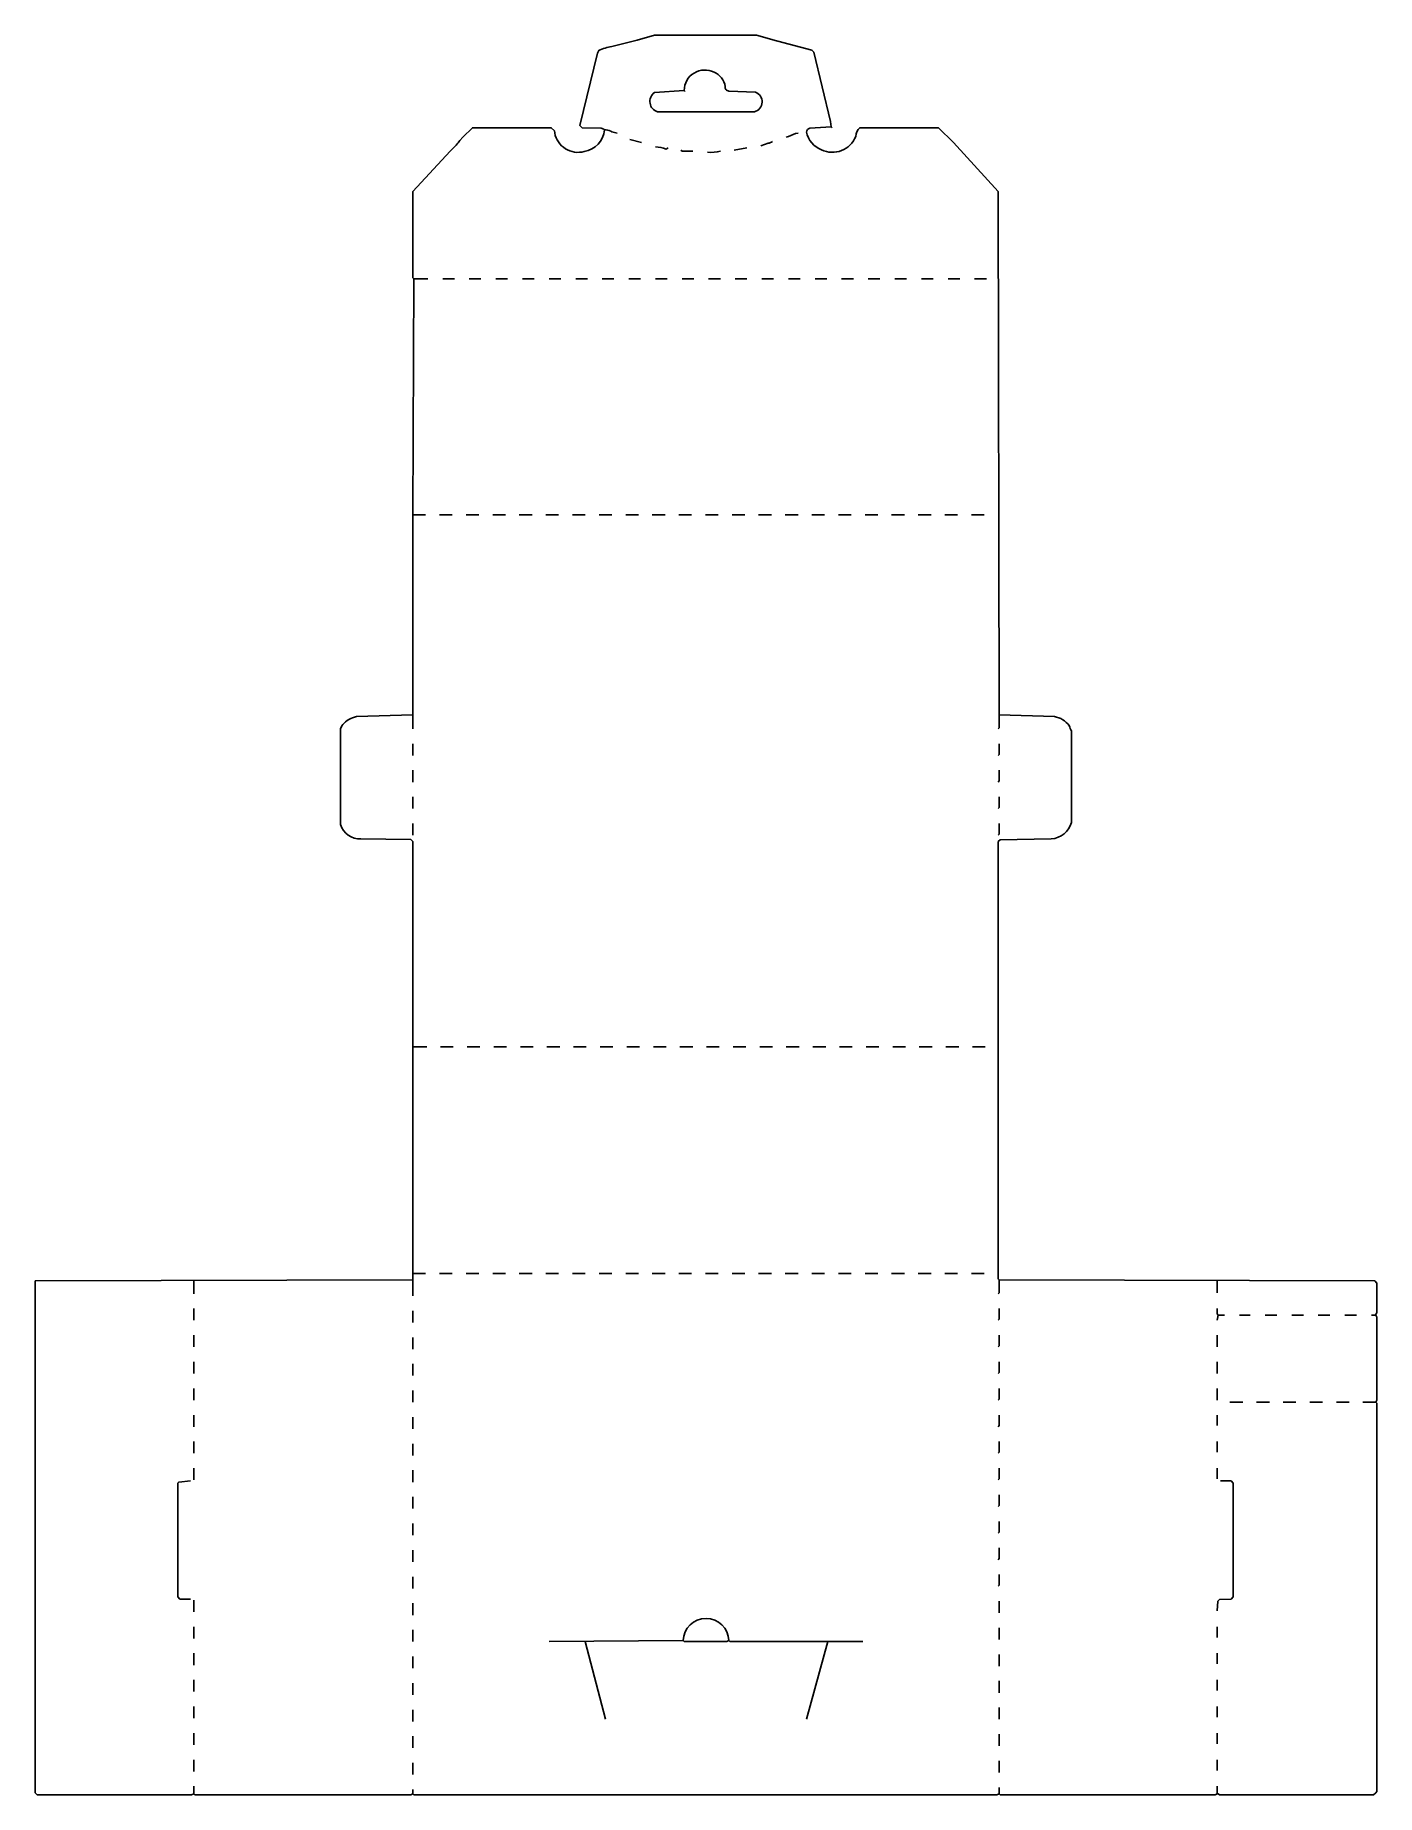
# Model space of a CAD drawing. Extents: x 65 to 1326, y 85 to 1739.
import ezdxf

# ---------------------------------------------------------------- set-up
doc = ezdxf.new("R2010")
doc.units = 0
doc.layers.get('0').update_dxf_attribs({"linetype": 'CONTINUOUS'})

msp = doc.modelspace()

# ---------------------------------------------------------------- linework, layer by layer
at = {"color": 250, "linetype": 'CONTINUOUS'}
for points in [[(612, 1647), (607.1, 1648.2), (605.9, 1648.8, 0.152689), (600, 1650, 0.136556), (596.975138, 1651.527624), (579, 1652), (577, 1654), (593.647059, 1722.088235), (594.692308, 1724.538462, -0.068206), (606.911765, 1728.352941), (630.911765, 1734.352941), (647, 1739), (743, 1739), (761.911765, 1733.647059), (763.088235, 1733.352941), (795, 1725), (797, 1723), (812.594595, 1657.932432), (813, 1653)], [(676, 1686), (675, 1687), (647, 1685, 0.625716), (650, 1667), (741, 1667, 0.729328), (741.981536, 1685.519941), (717.018464, 1686.480059, -0.465574), (713.615385, 1690.923077, 0.239252), (703.1, 1704.2, 0.558304), (675, 1687)], [(420, 1087), (420, 1100), (420, 1288), (421, 1510), (420, 1511), (420, 1592), (455, 1630), (457, 1632, 0.064905), (464, 1640), (467, 1643), (476, 1652), (550, 1652), (553, 1649), (553.3, 1647.1, 0.439614), (581.088235, 1629.647059, 0.342683), (600, 1650)], [(747, 1635), (753.911765, 1637.352941, 0.081676), (758, 1639)], [(771, 1643), (773.1, 1643.8, -0.080354), (782, 1647)], [(970, 1087), (971, 1088), (971, 1100), (970, 1592), (928, 1638), (914, 1652), (840, 1652, 0.174555), (836.2, 1643.9, -0.4372), (804.1, 1631.2, -0.25833), (790, 1648, -0.294653), (793.024862, 1651.527624), (813, 1653), (814, 1652)], [(420, 554), (420, 569), (420, 575), (420, 788), (420, 981), (418, 983), (371.010195, 983.489371, -0.334006), (352, 997), (352, 1087), (353.3, 1089.9), (354, 1091, -0.16343), (367.009608, 1098.509992), (420, 1100)], [(970, 556), (971, 557), (971, 569), (970, 570), (970, 981), (972.010195, 982.510629), (1020.067568, 983.594595, 0.321056), (1039, 999), (1039, 1085, -0.078207), (1037, 1090, 0.185558), (1022.990392, 1098.509992), (971, 1100)], [(674, 230, -0.962839), (717, 230)]]:
    msp.add_lwpolyline(points, format="xyb", dxfattribs=at)
for points in [[(635, 1638), (624, 1641)], [(421, 1510), (434, 1510)], [(448, 1510), (459, 1510)], [(473, 1510), (484, 1510)], [(498, 1510), (509, 1510)], [(523, 1510), (534, 1510)], [(548, 1510), (559, 1510)], [(573, 1510), (584, 1510)], [(598, 1510), (609, 1510)], [(623, 1510), (634, 1510)], [(648, 1510), (659, 1510)], [(673, 1510), (684, 1510)], [(698, 1510), (709, 1510)], [(723, 1510), (734, 1510)], [(748, 1510), (759, 1510)], [(773, 1510), (784, 1510)], [(798, 1510), (809, 1510)], [(823, 1510), (834, 1510)], [(848, 1510), (859, 1510)], [(873, 1510), (884, 1510)], [(898, 1510), (909, 1510)], [(923, 1510), (934, 1510)], [(948, 1510), (959, 1510)], [(420, 1288), (432, 1288)], [(445, 1288), (457, 1288)], [(470, 1288), (482, 1288)], [(495, 1288), (507, 1288)], [(520, 1288), (532, 1288)], [(545, 1288), (557, 1288)], [(570, 1288), (582, 1288)], [(595, 1288), (607, 1288)], [(620, 1288), (632, 1288)], [(645, 1288), (657, 1288)], [(670, 1288), (682, 1288)], [(695, 1288), (707, 1288)], [(720, 1288), (732, 1288)], [(745, 1288), (757, 1288)], [(770, 1288), (782, 1288)], [(795, 1288), (807, 1288)], [(820, 1288), (832, 1288)], [(845, 1288), (857, 1288)], [(870, 1288), (882, 1288)], [(895, 1288), (907, 1288)], [(920, 1288), (932, 1288)], [(945, 1288), (957, 1288)], [(420, 1062), (420, 1073)], [(420, 1037), (420, 1048)], [(420, 1012), (420, 1023)], [(420, 987), (420, 998)], [(420, 788), (433, 788)], [(446, 788), (458, 788)], [(471, 788), (483, 788)], [(496, 788), (508, 788)], [(521, 788), (533, 788)], [(546, 788), (558, 788)], [(571, 788), (583, 788)], [(596, 788), (608, 788)], [(621, 788), (633, 788)], [(646, 788), (658, 788)], [(671, 788), (683, 788)], [(696, 788), (708, 788)], [(721, 788), (733, 788)], [(746, 788), (758, 788)], [(771, 788), (783, 788)], [(796, 788), (808, 788)], [(821, 788), (833, 788)], [(846, 788), (858, 788)], [(871, 788), (883, 788)], [(896, 788), (908, 788)], [(921, 788), (933, 788)], [(946, 788), (958, 788)], [(420, 569), (65, 568), (65, 87), (67, 85), (212, 85), (214, 86), (215, 85), (418, 85), (420, 86), (421, 85), (969, 85), (971, 86), (972, 85), (1174, 85), (1176, 86), (1176.9, 85.8), (1178, 85), (1323, 85), (1325, 87), (1326, 88), (1326, 453), (1325, 454), (1326, 456), (1326, 534), (1325, 536), (1325.2, 536.9), (1326, 538), (1326, 566), (1324, 568), (971, 569)], [(214, 556), (214, 568)], [(420, 575), (432, 575)], [(445, 575), (457, 575)], [(470, 575), (482, 575)], [(495, 575), (507, 575)], [(520, 575), (532, 575)], [(545, 575), (557, 575)], [(570, 575), (582, 575)], [(595, 575), (607, 575)], [(620, 575), (632, 575)], [(645, 575), (657, 575)], [(670, 575), (682, 575)], [(695, 575), (707, 575)], [(720, 575), (732, 575)], [(745, 575), (757, 575)], [(770, 575), (782, 575)], [(795, 575), (807, 575)], [(820, 575), (832, 575)], [(845, 575), (857, 575)], [(870, 575), (882, 575)], [(895, 575), (907, 575)], [(920, 575), (932, 575)], [(945, 575), (957, 575)], [(1176, 557), (1176, 568)], [(214, 531), (214, 542)], [(420, 529), (420, 540)], [(1176, 531), (1177, 536), (1176, 537), (1176, 542)], [(1177, 536), (1183, 536)], [(1197, 536), (1207, 536)], [(1221, 536), (1232, 536)], [(1246, 536), (1257, 536)], [(1271, 536), (1282, 536)], [(1296, 536), (1307, 536)], [(1321, 536), (1325, 536)], [(214, 506), (214, 517)], [(420, 504), (420, 515)], [(1176, 506), (1176, 517)], [(214, 481), (214, 492)], [(420, 479), (420, 490)], [(1176, 481), (1176, 492)], [(214, 456), (214, 467)], [(420, 454), (420, 465)], [(1176, 456), (1176, 467)], [(1188, 454), (1200, 454)], [(1213, 454), (1225, 454)], [(1238, 454), (1250, 454)], [(1263, 454), (1275, 454)], [(1288, 454), (1300, 454)], [(1313, 454), (1325, 454)], [(214, 431), (214, 442)], [(420, 429), (420, 440)], [(1176, 432), (1176, 442)], [(214, 406), (214, 417)], [(420, 404), (420, 415)], [(1176, 407), (1176, 417)], [(214, 381), (214, 392)], [(420, 379), (420, 390)], [(1176, 382), (1176, 392)], [(211, 269), (201, 269), (199, 271), (199, 378), (200, 379), (211, 380)], [(420, 354), (420, 365)], [(1176, 258), (1176.445545, 266.955446), (1178.037931, 268.544828), (1189, 269), (1191, 271), (1191, 378), (1189, 380), (1179, 380)], [(420, 329), (420, 340)], [(420, 304), (420, 315)], [(420, 279), (420, 290)], [(214, 257), (214, 268)], [(420, 254), (420, 265)], [(214, 232), (214, 243)], [(420, 229), (420, 240)], [(1176, 233), (1176, 243)], [(214, 207), (214, 218)], [(548, 229), (674, 230), (675, 229), (715, 229), (717, 230), (718, 229), (843, 229)], [(601, 156), (582, 229)], [(790, 156), (810, 229)], [(1176, 208), (1176, 218)], [(420, 204), (420, 215)], [(214, 182), (214, 193)], [(420, 179), (420, 190)], [(1176, 183), (1176, 193)], [(214, 157), (214, 168)], [(1176, 158), (1176, 168)], [(420, 154), (420, 165)], [(214, 132), (214, 143)], [(420, 129), (420, 140)], [(1176, 133), (1176, 143)], [(214, 107), (214, 118)], [(1176, 108), (1176, 118)], [(420, 104), (420, 115)], [(214, 86), (214, 93)], [(420, 86), (420, 90)], [(1176, 86), (1176, 93)]]:
    msp.add_lwpolyline(points, dxfattribs=at)
at = {"color": 37, "linetype": 'CONTINUOUS'}
for points in [[(660, 1633), (658, 1632, 0.09779), (648, 1634)], [(697, 1629, 0.094028), (709, 1630)]]:
    msp.add_lwpolyline(points, format="xyb", dxfattribs=at)
at = {"color": 247, "linetype": 'CONTINUOUS'}
msp.add_lwpolyline([(683, 1630), (673, 1630), (672, 1631)], dxfattribs=at)
at = {"color": 27, "linetype": 'CONTINUOUS'}
msp.add_lwpolyline([(722, 1631), (734, 1633)], dxfattribs=at)
at = {"color": 252, "linetype": 'CONTINUOUS'}
for points in [[(970, 1062), (971, 1063), (971, 1073)], [(970, 1037), (971, 1038), (971, 1048)], [(970, 1012), (971, 1013), (971, 1023)], [(970, 987), (971, 988), (971, 998)], [(970, 531), (971, 532), (971, 542)], [(970, 506), (971, 507), (971, 517)], [(970, 481), (971, 482), (971, 492)], [(970, 456), (971, 457), (971, 467)], [(970, 431), (971, 432), (971, 442)], [(970, 406), (971, 407), (971, 417)], [(970, 381), (971, 382), (971, 392)], [(970, 356), (971, 357), (971, 367)], [(970, 331), (971, 332), (971, 342)], [(970, 306), (971, 307), (971, 317)], [(970, 281), (971, 282), (971, 292)]]:
    msp.add_lwpolyline(points, dxfattribs=at)
at = {"color": 251, "linetype": 'CONTINUOUS'}
for points in [[(971, 256), (971, 267)], [(971, 231), (971, 242)], [(971, 206), (971, 217)], [(971, 181), (971, 192)], [(971, 156), (971, 167)], [(971, 131), (971, 142)], [(971, 106), (971, 117)], [(971, 86), (971, 92)]]:
    msp.add_lwpolyline(points, dxfattribs=at)

doc.saveas('drawing.dxf')
